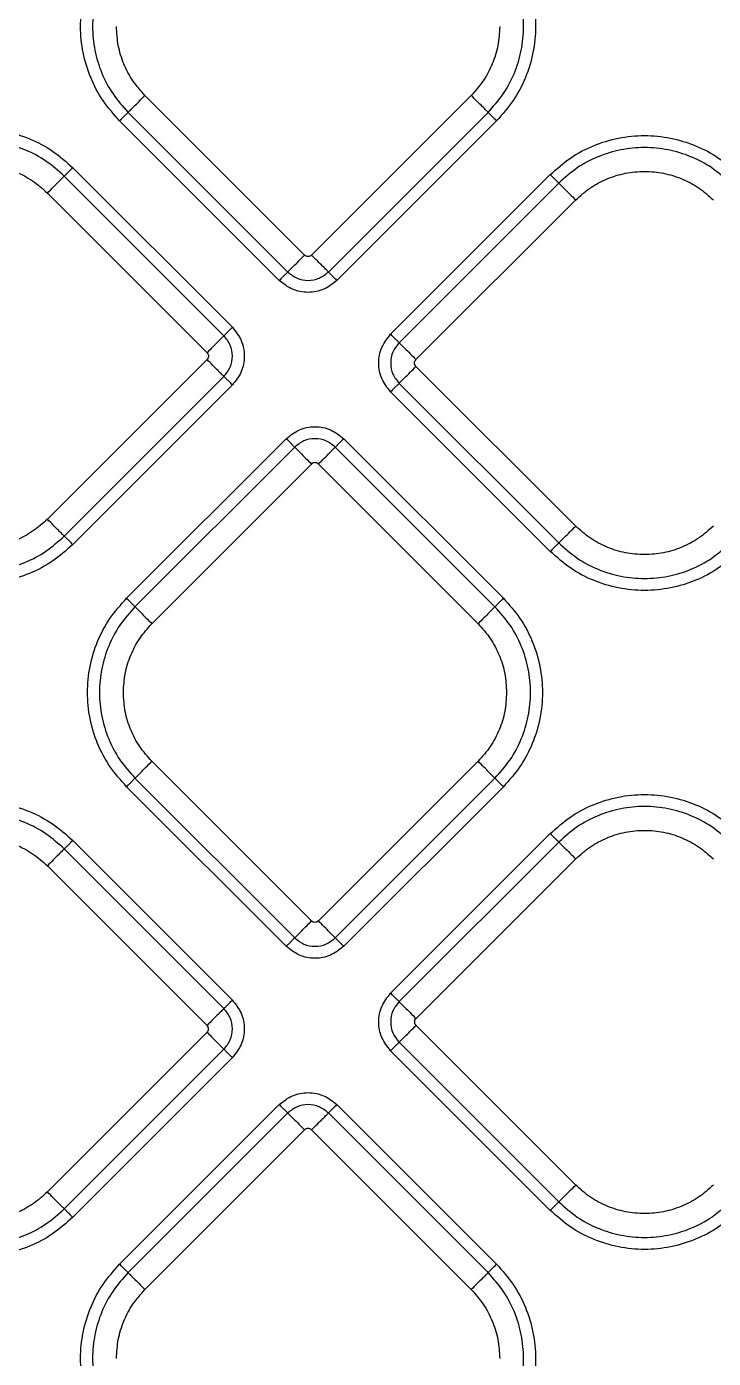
# Model space of a CAD drawing. Extents: x 939 to 1039, y 781 to 934.
# Drawn here: x 957.26 to 960.09, y 836 to 841.49 of the extents above; entities that cross this region are included whole.
import ezdxf

# ---------------------------------------------------------------- set-up
doc = ezdxf.new("R2010")
doc.units = 0
doc.header["$MEASUREMENT"] = 0
doc.layers.add('1', color=4, linetype='Continuous')

# ---------------------------------------------------------------- blocks, each defined once
blk = doc.blocks.new('Envoy')
at = {"layer": '1', "color": 3, "linetype": 'Continuous', "lineweight": 25}
for p, q in [((19.7543, 41.3752), (19.0954, 42.0341)), ((20.4414, 42.0341), (19.7825, 41.3752)), ((19.0257, 41.9644), (19.6845, 41.3055)), ((19.8523, 41.3055), (20.5111, 41.9644)), ((19.6497, 41.2707), (18.9908, 41.9295)), ((20.546, 41.9295), (19.8871, 41.2707)), ((18.7973, 41.736), (19.4561, 41.0772)), ((19.4213, 41.0423), (18.7625, 41.7011)), ((20.1092, 41.0486), (20.768, 41.7075)), ((20.8029, 41.6726), (20.144, 41.0138)), ((18.6927, 41.6314), (19.3516, 40.9726)), ((20.2137, 40.944), (20.8726, 41.6029)), ((19.3516, 40.9443), (18.6927, 40.2854)), ((20.8726, 40.2569), (20.2137, 40.9158)), ((18.7625, 40.2157), (19.4213, 40.8745)), ((19.4561, 40.8397), (18.7973, 40.1809)), ((20.144, 40.846), (20.8029, 40.1872)), ((20.768, 40.1523), (20.1092, 40.8112)), ((19.0194, 39.9588), (19.6782, 40.6176)), ((19.9157, 40.6176), (20.5745, 39.9588)), ((19.7131, 40.5828), (19.0542, 39.924)), ((20.5396, 39.924), (19.8808, 40.5828)), ((19.1239, 39.8542), (19.7828, 40.5131)), ((19.8111, 40.5131), (20.4699, 39.8542)), ((19.7828, 38.6273), (19.1239, 39.2861)), ((20.4699, 39.2861), (19.8111, 38.6273)), ((19.0542, 39.2164), (19.7131, 38.5575)), ((19.8808, 38.5575), (20.5396, 39.2164)), ((19.6782, 38.5227), (19.0194, 39.1815)), ((20.5745, 39.1815), (19.9157, 38.5227)), ((20.1092, 38.3292), (20.768, 38.988)), ((19.4213, 38.2658), (18.7624, 38.9246)), ((18.7973, 38.9595), (19.4561, 38.3006)), ((20.8029, 38.9531), (20.1441, 38.2943)), ((20.2138, 38.2246), (20.8726, 38.8834)), ((18.6927, 38.8549), (19.3515, 38.196)), ((19.3515, 38.1678), (18.6927, 37.5089)), ((20.8726, 37.5374), (20.2138, 38.1963)), ((18.7624, 37.4392), (19.4213, 38.098)), ((20.768, 37.4329), (20.1092, 38.0917)), ((20.1441, 38.1265), (20.8029, 37.4677)), ((19.4561, 38.0632), (18.7973, 37.4043)), ((18.9908, 37.2108), (19.6497, 37.8696)), ((19.8871, 37.8696), (20.546, 37.2108)), ((19.6845, 37.8348), (19.0257, 37.1759)), ((20.5111, 37.1759), (19.8523, 37.8348)), ((19.0954, 37.1062), (19.7543, 37.765)), ((19.7825, 37.765), (20.4414, 37.1062))]:
    blk.add_line(p, q, dxfattribs=at)
for points, knots in [([(14.595, 39.4346), (14.6045, 39.6221), (14.6236, 39.9985), (14.703, 40.5621), (14.8221, 41.1243), (14.9754, 41.6443), (15.154, 42.1208), (15.35, 42.5541), (15.5779, 42.9778), (15.8387, 43.3892), (16.1162, 43.763), (16.4047, 44.0995), (16.6986, 44.4), (17.0153, 44.683), (17.3538, 44.9462), (17.713, 45.187), (18.0911, 45.4032), (18.486, 45.5927), (18.895, 45.7537), (19.3153, 45.8851), (19.7438, 45.9851), (20.1772, 46.0561), (20.4682, 46.0774), (20.6134, 46.0881)], [0, 0, 0, 0, 0.057519, 0.115497, 0.173995, 0.233075, 0.280807, 0.328999, 0.377692, 0.426925, 0.476723, 0.518669, 0.561028, 0.603797, 0.646955, 0.690471, 0.7343, 0.778382, 0.822649, 0.867024, 0.911433, 0.955789, 1, 1, 1, 1]), ([(18.9908, 41.9295), (18.9669, 41.9564), (18.9189, 42.0101), (18.8686, 42.1066), (18.8369, 42.2102), (18.8263, 42.3181), (18.8369, 42.4261), (18.8686, 42.5297), (18.9189, 42.6261), (18.9669, 42.6799), (18.9908, 42.7068)], [0, 0, 0, 0, 0.125, 0.249999, 0.375, 0.5, 0.625, 0.750001, 0.875001, 1, 1, 1, 1]), ([(20.546, 42.7068), (20.57, 42.6799), (20.6179, 42.6261), (20.6682, 42.5297), (20.6999, 42.4261), (20.7105, 42.3181), (20.6999, 42.2102), (20.6682, 42.1066), (20.6179, 42.0101), (20.57, 41.9564), (20.546, 41.9295)], [0, 0, 0, 0, 0.124999, 0.25, 0.375, 0.5, 0.625, 0.75, 0.875, 1, 1, 1, 1]), ([(19.0257, 42.6719), (19.0039, 42.6475), (18.9602, 42.5985), (18.9144, 42.5107), (18.8856, 42.4164), (18.876, 42.3181), (18.8856, 42.2199), (18.9144, 42.1256), (18.9602, 42.0378), (19.0039, 41.9888), (19.0257, 41.9644)], [0, 0, 0, 0, 0.125, 0.25, 0.375, 0.5, 0.624999, 0.749999, 0.874999, 1, 1, 1, 1]), ([(20.5111, 41.9644), (20.5329, 41.9888), (20.5766, 42.0378), (20.6224, 42.1256), (20.6512, 42.2199), (20.6608, 42.3181), (20.6512, 42.4164), (20.6224, 42.5107), (20.5766, 42.5985), (20.5329, 42.6475), (20.5111, 42.6719)], [0, 0, 0, 0, 0.125001, 0.250001, 0.375, 0.5, 0.625, 0.75, 0.875, 1, 1, 1, 1]), ([(19.0954, 42.0341), (19.0779, 42.0537), (19.0428, 42.093), (19.0063, 42.1635), (18.9822, 42.2392), (18.9793, 42.2918), (18.9778, 42.3181)], [0, 0, 0, 0, 0.25, 0.5, 0.75, 1, 1, 1, 1]), ([(20.559, 42.3181), (20.5576, 42.2918), (20.5546, 42.2392), (20.5305, 42.1635), (20.494, 42.093), (20.4589, 42.0537), (20.4414, 42.0341)], [0, 0, 0, 0, 0.25, 0.5, 0.75, 1, 1, 1, 1]), ([(19.0257, 41.9644), (19.0279, 41.9666), (19.0323, 41.971), (19.0489, 41.9876), (19.0706, 42.0092), (19.0872, 42.0258), (19.0954, 42.0341)], [0, 0, 0, 0, 0.249996, 0.500006, 0.750001, 1, 1, 1, 1]), ([(20.5111, 41.9644), (20.5089, 41.9666), (20.5045, 41.971), (20.4879, 41.9876), (20.4662, 42.0092), (20.4497, 42.0258), (20.4414, 42.0341)], [0, 0, 0, 0, 0.249996, 0.499997, 0.750001, 1, 1, 1, 1]), ([(19.0257, 41.9644), (19.0246, 41.9632), (19.0224, 41.961), (19.0141, 41.9527), (19.0033, 41.9419), (18.995, 41.9336), (18.9908, 41.9295)], [0, 0, 0, 0, 0.249994, 0.49998, 0.750001, 1, 1, 1, 1]), ([(20.5111, 41.9644), (20.5122, 41.9632), (20.5144, 41.961), (20.5227, 41.9527), (20.5335, 41.9419), (20.5418, 41.9336), (20.546, 41.9295)], [0, 0, 0, 0, 0.249995, 0.499998, 0.75, 1, 1, 1, 1]), ([(18.02, 41.736), (18.0469, 41.76), (18.1007, 41.8079), (18.1972, 41.8582), (18.3007, 41.8899), (18.4087, 41.9005), (18.5166, 41.8899), (18.6202, 41.8582), (18.7167, 41.8079), (18.7704, 41.76), (18.7973, 41.736)], [0, 0, 0, 0, 0.125002, 0.25, 0.374999, 0.500001, 0.625, 0.75, 0.875, 1, 1, 1, 1]), ([(18.7625, 41.7011), (18.738, 41.7229), (18.689, 41.7666), (18.6012, 41.8124), (18.507, 41.8412), (18.4087, 41.8509), (18.3104, 41.8412), (18.2161, 41.8124), (18.1283, 41.7666), (18.0794, 41.7229), (18.0549, 41.7011)], [0, 0, 0, 0, 0.124999, 0.25, 0.375, 0.499999, 0.625, 0.75, 0.874999, 1, 1, 1, 1]), ([(20.768, 41.7075), (20.7949, 41.7314), (20.8486, 41.7794), (20.9451, 41.8297), (21.0487, 41.8614), (21.1566, 41.872), (21.2646, 41.8614), (21.3682, 41.8297), (21.4646, 41.7794), (21.5184, 41.7314), (21.5453, 41.7075)], [0, 0, 0, 0, 0.1250001, 0.2499984, 0.3750006, 0.5000001, 0.6249996, 0.7499992, 0.8749999, 1, 1, 1, 1]), ([(21.5104, 41.6726), (21.486, 41.6944), (21.437, 41.7381), (21.3492, 41.7839), (21.2549, 41.8127), (21.1566, 41.8223), (21.0584, 41.8127), (20.9641, 41.7839), (20.8763, 41.7381), (20.8273, 41.6944), (20.8029, 41.6726)], [0, 0, 0, 0, 0.124999, 0.250001, 0.375, 0.499999, 0.625, 0.75, 0.874998, 1, 1, 1, 1]), ([(18.1246, 41.6314), (18.1443, 41.6489), (18.1836, 41.684), (18.2541, 41.7207), (18.3298, 41.7439), (18.4087, 41.7516), (18.4876, 41.7439), (18.5633, 41.7207), (18.6338, 41.684), (18.6731, 41.6489), (18.6927, 41.6314)], [0, 0, 0, 0, 0.125002, 0.250002, 0.374999, 0.500002, 0.625, 0.750001, 0.875001, 1, 1, 1, 1]), ([(18.7973, 41.736), (18.7932, 41.7318), (18.7849, 41.7236), (18.7741, 41.7127), (18.7658, 41.7044), (18.7636, 41.7022), (18.7625, 41.7011)], [0, 0, 0, 0, 0.2499975, 0.5, 0.7500036, 1, 1, 1, 1]), ([(20.8726, 41.6029), (20.8922, 41.6204), (20.9315, 41.6555), (21.002, 41.6922), (21.0777, 41.7154), (21.1566, 41.7231), (21.2356, 41.7154), (21.3112, 41.6922), (21.3818, 41.6555), (21.4211, 41.6204), (21.4407, 41.6029)], [0, 0, 0, 0, 0.125002, 0.250002, 0.374999, 0.500002, 0.625, 0.750001, 0.875001, 1, 1, 1, 1]), ([(18.6927, 41.6314), (18.701, 41.6397), (18.7176, 41.6562), (18.7392, 41.6779), (18.7558, 41.6945), (18.7602, 41.6989), (18.7625, 41.7011)], [0, 0, 0, 0, 0.249999, 0.500003, 0.750004, 1, 1, 1, 1]), ([(20.8029, 41.6726), (20.8018, 41.6737), (20.7995, 41.6759), (20.7912, 41.6842), (20.7804, 41.695), (20.7721, 41.7033), (20.768, 41.7075)], [0, 0, 0, 0, 0.249999, 0.499991, 0.749996, 1, 1, 1, 1]), ([(20.8029, 41.6726), (20.8051, 41.6704), (20.8095, 41.666), (20.8261, 41.6494), (20.8477, 41.6277), (20.8643, 41.6112), (20.8726, 41.6029)], [0, 0, 0, 0, 0.249996, 0.500006, 0.75, 1, 1, 1, 1]), ([(19.6845, 41.3055), (19.6868, 41.3077), (19.6912, 41.3122), (19.7078, 41.3288), (19.7294, 41.3504), (19.746, 41.367), (19.7543, 41.3752)], [0, 0, 0, 0, 0.2499955, 0.4999973, 0.75, 1, 1, 1, 1]), ([(19.7825, 41.3752), (19.7805, 41.3736), (19.7763, 41.3703), (19.7684, 41.3689), (19.7605, 41.3703), (19.7563, 41.3736), (19.7543, 41.3752)], [0, 0, 0, 0, 0.250207, 0.499963, 0.749793, 1, 1, 1, 1]), ([(19.8523, 41.3055), (19.8501, 41.3077), (19.8456, 41.3122), (19.829, 41.3288), (19.8074, 41.3504), (19.7908, 41.367), (19.7825, 41.3752)], [0, 0, 0, 0, 0.249991, 0.499999, 0.750001, 1, 1, 1, 1]), ([(19.6845, 41.3055), (19.6834, 41.3044), (19.6812, 41.3022), (19.6729, 41.2939), (19.6621, 41.2831), (19.6538, 41.2748), (19.6497, 41.2707)], [0, 0, 0, 0, 0.249991, 0.499989, 0.749983, 1, 1, 1, 1]), ([(19.6845, 41.3055), (19.6968, 41.2959), (19.7213, 41.2765), (19.7684, 41.2679), (19.8155, 41.2765), (19.84, 41.2959), (19.8523, 41.3055)], [0, 0, 0, 0, 0.249857, 0.499982, 0.750132, 1, 1, 1, 1]), ([(19.8523, 41.3055), (19.8534, 41.3044), (19.8556, 41.3022), (19.8639, 41.2939), (19.8747, 41.2831), (19.883, 41.2748), (19.8871, 41.2707)], [0, 0, 0, 0, 0.250001, 0.499987, 0.750004, 1, 1, 1, 1]), ([(19.8871, 41.2707), (19.8698, 41.257), (19.835, 41.2295), (19.7684, 41.2175), (19.7018, 41.2295), (19.667, 41.257), (19.6497, 41.2707)], [0, 0, 0, 0, 0.2500696, 0.5000136, 0.7499316, 1, 1, 1, 1]), ([(19.4213, 41.0423), (19.4224, 41.0434), (19.4246, 41.0456), (19.4329, 41.0539), (19.4437, 41.0647), (19.452, 41.073), (19.4561, 41.0772)], [0, 0, 0, 0, 0.2499983, 0.4999896, 0.7499957, 1, 1, 1, 1]), ([(19.4561, 41.0772), (19.4699, 41.0598), (19.4973, 41.0251), (19.5094, 40.9584), (19.4973, 40.8918), (19.4699, 40.857), (19.4561, 40.8397)], [0, 0, 0, 0, 0.25007, 0.500017, 0.749932, 1, 1, 1, 1]), ([(19.4213, 41.0423), (19.4191, 41.0401), (19.4147, 41.0356), (19.3981, 41.019), (19.3764, 40.9974), (19.3599, 40.9808), (19.3516, 40.9726)], [0, 0, 0, 0, 0.249996, 0.500007, 0.75, 1, 1, 1, 1]), ([(19.4213, 40.8745), (19.431, 40.8868), (19.4503, 40.9114), (19.4589, 40.9584), (19.4503, 41.0055), (19.431, 41.03), (19.4213, 41.0423)], [0, 0, 0, 0, 0.249863, 0.499987, 0.750122, 1, 1, 1, 1]), ([(20.1092, 40.8112), (20.0955, 40.8285), (20.068, 40.8633), (20.056, 40.9299), (20.068, 40.9965), (20.0955, 41.0313), (20.1092, 41.0486)], [0, 0, 0, 0, 0.250071, 0.500018, 0.749936, 1, 1, 1, 1]), ([(20.144, 41.0138), (20.1429, 41.0149), (20.1407, 41.0171), (20.1324, 41.0254), (20.1216, 41.0362), (20.1133, 41.0445), (20.1092, 41.0486)], [0, 0, 0, 0, 0.249988, 0.499994, 0.749998, 1, 1, 1, 1]), ([(20.144, 41.0138), (20.1344, 41.0015), (20.115, 40.977), (20.1064, 40.9299), (20.115, 40.8828), (20.1344, 40.8583), (20.144, 40.846)], [0, 0, 0, 0, 0.249857, 0.499986, 0.750128, 1, 1, 1, 1]), ([(20.144, 41.0138), (20.1462, 41.0116), (20.1507, 41.0071), (20.1673, 40.9905), (20.1889, 40.9689), (20.2055, 40.9523), (20.2137, 40.944)], [0, 0, 0, 0, 0.249994, 0.500001, 0.750003, 1, 1, 1, 1]), ([(19.3516, 40.9726), (19.3532, 40.9705), (19.3565, 40.9663), (19.3579, 40.9584), (19.3565, 40.9505), (19.3532, 40.9463), (19.3516, 40.9443)], [0, 0, 0, 0, 0.250226, 0.499999, 0.749781, 1, 1, 1, 1]), ([(19.4213, 40.8745), (19.4191, 40.8768), (19.4147, 40.8812), (19.3981, 40.8978), (19.3764, 40.9194), (19.3599, 40.936), (19.3516, 40.9443)], [0, 0, 0, 0, 0.249996, 0.500006, 0.749999, 1, 1, 1, 1]), ([(20.144, 40.846), (20.1462, 40.8483), (20.1507, 40.8527), (20.1673, 40.8693), (20.1889, 40.8909), (20.2055, 40.9075), (20.2137, 40.9158)], [0, 0, 0, 0, 0.249994, 0.500001, 0.750003, 1, 1, 1, 1]), ([(20.2137, 40.9158), (20.2121, 40.9178), (20.2088, 40.922), (20.2074, 40.9299), (20.2088, 40.9378), (20.2121, 40.942), (20.2137, 40.944)], [0, 0, 0, 0, 0.250247, 0.5, 0.749753, 1, 1, 1, 1]), ([(19.4213, 40.8745), (19.4224, 40.8734), (19.4246, 40.8712), (19.4329, 40.8629), (19.4437, 40.8521), (19.452, 40.8438), (19.4561, 40.8397)], [0, 0, 0, 0, 0.249997, 0.49999, 0.749996, 1, 1, 1, 1]), ([(20.144, 40.846), (20.1429, 40.8449), (20.1407, 40.8427), (20.1324, 40.8344), (20.1216, 40.8236), (20.1133, 40.8153), (20.1092, 40.8112)], [0, 0, 0, 0, 0.249988, 0.499994, 0.749998, 1, 1, 1, 1]), ([(19.6782, 40.6176), (19.6955, 40.6314), (19.7303, 40.6588), (19.7969, 40.6708), (19.8636, 40.6588), (19.8983, 40.6314), (19.9157, 40.6176)], [0, 0, 0, 0, 0.2500718, 0.500018, 0.7499294, 1, 1, 1, 1]), ([(19.7131, 40.5828), (19.7119, 40.5839), (19.7097, 40.5861), (19.7014, 40.5944), (19.6906, 40.6052), (19.6823, 40.6135), (19.6782, 40.6176)], [0, 0, 0, 0, 0.249997, 0.500001, 0.75, 1, 1, 1, 1]), ([(19.8808, 40.5828), (19.8685, 40.5925), (19.844, 40.6118), (19.7969, 40.6204), (19.7499, 40.6118), (19.7253, 40.5925), (19.7131, 40.5828)], [0, 0, 0, 0, 0.249864, 0.499988, 0.750123, 1, 1, 1, 1]), ([(19.9157, 40.6176), (19.9115, 40.6135), (19.9032, 40.6052), (19.8924, 40.5944), (19.8841, 40.5861), (19.8819, 40.5839), (19.8808, 40.5828)], [0, 0, 0, 0, 0.249998, 0.500017, 0.750005, 1, 1, 1, 1]), ([(19.7131, 40.5828), (19.7153, 40.5806), (19.7197, 40.5762), (19.7363, 40.5596), (19.7579, 40.5379), (19.7745, 40.5214), (19.7828, 40.5131)], [0, 0, 0, 0, 0.2499971, 0.5000068, 0.7500017, 1, 1, 1, 1]), ([(19.8111, 40.5131), (19.8193, 40.5214), (19.8359, 40.5379), (19.8575, 40.5596), (19.8741, 40.5762), (19.8786, 40.5806), (19.8808, 40.5828)], [0, 0, 0, 0, 0.249998, 0.499993, 0.750003, 1, 1, 1, 1]), ([(19.8111, 40.5131), (19.809, 40.5147), (19.8048, 40.518), (19.7969, 40.5194), (19.789, 40.518), (19.7848, 40.5147), (19.7828, 40.5131)], [0, 0, 0, 0, 0.2502542, 0.5, 0.7497458, 1, 1, 1, 1]), ([(18.6927, 40.2854), (18.6731, 40.2679), (18.6338, 40.2328), (18.5633, 40.1961), (18.4876, 40.1729), (18.4087, 40.1652), (18.3298, 40.1729), (18.2541, 40.1961), (18.1836, 40.2328), (18.1443, 40.2679), (18.1246, 40.2854)], [0, 0, 0, 0, 0.124999, 0.249999, 0.374999, 0.499998, 0.625001, 0.749998, 0.874998, 1, 1, 1, 1]), ([(18.7625, 40.2157), (18.7602, 40.2179), (18.7558, 40.2224), (18.7392, 40.239), (18.7176, 40.2606), (18.701, 40.2772), (18.6927, 40.2854)], [0, 0, 0, 0, 0.2499965, 0.4999979, 0.7500024, 1, 1, 1, 1]), ([(20.8029, 40.1872), (20.8051, 40.1894), (20.8095, 40.1938), (20.8261, 40.2104), (20.8477, 40.2321), (20.8643, 40.2486), (20.8726, 40.2569)], [0, 0, 0, 0, 0.2499957, 0.5000049, 0.7499993, 1, 1, 1, 1]), ([(21.4407, 40.2569), (21.4211, 40.2394), (21.3818, 40.2043), (21.3112, 40.1676), (21.2356, 40.1444), (21.1566, 40.1367), (21.0777, 40.1444), (21.002, 40.1676), (20.9315, 40.2043), (20.8922, 40.2394), (20.8726, 40.2569)], [0, 0, 0, 0, 0.125, 0.249999, 0.375, 0.499998, 0.625001, 0.749998, 0.874997, 1, 1, 1, 1]), ([(18.7973, 40.1809), (18.7704, 40.1569), (18.7167, 40.1089), (18.6202, 40.0586), (18.5166, 40.0269), (18.4087, 40.0164), (18.3007, 40.0269), (18.1972, 40.0586), (18.1007, 40.1089), (18.0469, 40.1569), (18.02, 40.1809)], [0, 0, 0, 0, 0.125, 0.25, 0.374999, 0.499999, 0.625, 0.75, 0.874998, 1, 1, 1, 1]), ([(18.0549, 40.2157), (18.0794, 40.1939), (18.1283, 40.1502), (18.2161, 40.1044), (18.3104, 40.0756), (18.4087, 40.066), (18.507, 40.0756), (18.6012, 40.1044), (18.689, 40.1502), (18.738, 40.1939), (18.7625, 40.2157)], [0, 0, 0, 0, 0.1250017, 0.2500002, 0.375, 0.5000013, 0.6249997, 0.7499995, 0.8750006, 1, 1, 1, 1]), ([(18.7625, 40.2157), (18.7636, 40.2146), (18.7658, 40.2124), (18.7741, 40.2041), (18.7849, 40.1933), (18.7932, 40.185), (18.7973, 40.1809)], [0, 0, 0, 0, 0.249995, 0.499996, 0.749998, 1, 1, 1, 1]), ([(20.8029, 40.1872), (20.8018, 40.1861), (20.7995, 40.1839), (20.7912, 40.1756), (20.7804, 40.1648), (20.7721, 40.1565), (20.768, 40.1523)], [0, 0, 0, 0, 0.25, 0.499993, 0.749999, 1, 1, 1, 1]), ([(20.8029, 40.1872), (20.8273, 40.1654), (20.8763, 40.1217), (20.9641, 40.0759), (21.0584, 40.0471), (21.1566, 40.0375), (21.2549, 40.0471), (21.3492, 40.0759), (21.437, 40.1217), (21.486, 40.1654), (21.5104, 40.1872)], [0, 0, 0, 0, 0.125002, 0.25, 0.375, 0.500001, 0.625, 0.75, 0.875001, 1, 1, 1, 1]), ([(21.5453, 40.1523), (21.5184, 40.1284), (21.4646, 40.0804), (21.3682, 40.0301), (21.2646, 39.9984), (21.1566, 39.9878), (21.0487, 39.9984), (20.9451, 40.0301), (20.8486, 40.0804), (20.7949, 40.1284), (20.768, 40.1523)], [0, 0, 0, 0, 0.1249998, 0.2500009, 0.3750004, 0.4999999, 0.6249994, 0.7500015, 0.8750002, 1, 1, 1, 1]), ([(19.0194, 39.1815), (18.9954, 39.2084), (18.9474, 39.2622), (18.8971, 39.3587), (18.8654, 39.4622), (18.8549, 39.5702), (18.8654, 39.6781), (18.8971, 39.7817), (18.9474, 39.8782), (18.9954, 39.9319), (19.0194, 39.9588)], [0, 0, 0, 0, 0.125001, 0.25, 0.375, 0.5, 0.625, 0.75, 0.874999, 1, 1, 1, 1]), ([(19.0542, 39.924), (19.0531, 39.9251), (19.0509, 39.9273), (19.0426, 39.9356), (19.0318, 39.9464), (19.0235, 39.9547), (19.0194, 39.9588)], [0, 0, 0, 0, 0.249998, 0.499992, 0.749999, 1, 1, 1, 1]), ([(20.5396, 39.924), (20.5407, 39.9251), (20.5429, 39.9273), (20.5512, 39.9356), (20.5621, 39.9464), (20.5703, 39.9547), (20.5745, 39.9588)], [0, 0, 0, 0, 0.249998, 0.499992, 0.749999, 1, 1, 1, 1]), ([(20.5745, 39.9588), (20.5985, 39.9319), (20.6464, 39.8782), (20.6967, 39.7817), (20.7284, 39.6781), (20.739, 39.5702), (20.7284, 39.4622), (20.6967, 39.3587), (20.6464, 39.2622), (20.5985, 39.2084), (20.5745, 39.1815)], [0, 0, 0, 0, 0.125001, 0.25, 0.375, 0.5, 0.625, 0.75, 0.874999, 1, 1, 1, 1]), ([(19.0542, 39.924), (19.0324, 39.8995), (18.9887, 39.8505), (18.9429, 39.7627), (18.9141, 39.6685), (18.9045, 39.5702), (18.9141, 39.4719), (18.9429, 39.3776), (18.9887, 39.2898), (19.0324, 39.2409), (19.0542, 39.2164)], [0, 0, 0, 0, 0.124999, 0.25, 0.375, 0.5, 0.625, 0.750001, 0.875001, 1, 1, 1, 1]), ([(19.0542, 39.924), (19.0564, 39.9217), (19.0609, 39.9173), (19.0775, 39.9007), (19.0991, 39.8791), (19.1157, 39.8625), (19.1239, 39.8542)], [0, 0, 0, 0, 0.249993, 0.5, 0.749991, 1, 1, 1, 1]), ([(20.5396, 39.924), (20.5374, 39.9217), (20.533, 39.9173), (20.5164, 39.9007), (20.4947, 39.8791), (20.4782, 39.8625), (20.4699, 39.8542)], [0, 0, 0, 0, 0.2499938, 0.5000002, 0.7500021, 1, 1, 1, 1]), ([(20.5396, 39.2164), (20.5615, 39.2409), (20.6051, 39.2898), (20.6509, 39.3776), (20.6798, 39.4719), (20.6894, 39.5702), (20.6798, 39.6685), (20.6509, 39.7627), (20.6051, 39.8505), (20.5615, 39.8995), (20.5396, 39.924)], [0, 0, 0, 0, 0.124999, 0.249999, 0.375, 0.5, 0.625, 0.75, 0.875001, 1, 1, 1, 1]), ([(19.0063, 39.5702), (19.0078, 39.5965), (19.0107, 39.6491), (19.0348, 39.7248), (19.0713, 39.7953), (19.1064, 39.8346), (19.1239, 39.8542)], [0, 0, 0, 0, 0.249999, 0.499998, 0.749998, 1, 1, 1, 1]), ([(20.4699, 39.8542), (20.4874, 39.8346), (20.5225, 39.7953), (20.559, 39.7248), (20.5831, 39.6491), (20.5861, 39.5965), (20.5876, 39.5702)], [0, 0, 0, 0, 0.249999, 0.499999, 0.75, 1, 1, 1, 1]), ([(19.1239, 39.2861), (19.1064, 39.3058), (19.0713, 39.3451), (19.0348, 39.4156), (19.0107, 39.4913), (19.0078, 39.5439), (19.0063, 39.5702)], [0, 0, 0, 0, 0.250002, 0.500002, 0.750001, 1, 1, 1, 1]), ([(20.5876, 39.5702), (20.5861, 39.5439), (20.5831, 39.4913), (20.559, 39.4156), (20.5225, 39.3451), (20.4874, 39.3058), (20.4699, 39.2861)], [0, 0, 0, 0, 0.25, 0.500001, 0.750001, 1, 1, 1, 1]), ([(19.0542, 39.2164), (19.0564, 39.2186), (19.0609, 39.223), (19.0775, 39.2396), (19.0991, 39.2613), (19.1157, 39.2778), (19.1239, 39.2861)], [0, 0, 0, 0, 0.249993, 0.499999, 0.74999, 1, 1, 1, 1]), ([(20.5396, 39.2164), (20.5374, 39.2186), (20.533, 39.223), (20.5164, 39.2396), (20.4947, 39.2613), (20.4782, 39.2778), (20.4699, 39.2861)], [0, 0, 0, 0, 0.249993, 0.5, 0.750002, 1, 1, 1, 1]), ([(19.0542, 39.2164), (19.0531, 39.2153), (19.0509, 39.2131), (19.0426, 39.2048), (19.0318, 39.1939), (19.0235, 39.1857), (19.0194, 39.1815)], [0, 0, 0, 0, 0.25, 0.499993, 0.749999, 1, 1, 1, 1]), ([(20.5396, 39.2164), (20.5407, 39.2153), (20.5429, 39.2131), (20.5512, 39.2048), (20.5621, 39.1939), (20.5703, 39.1857), (20.5745, 39.1815)], [0, 0, 0, 0, 0.25, 0.499993, 0.749999, 1, 1, 1, 1]), ([(20.768, 38.988), (20.7949, 39.012), (20.8487, 39.0599), (20.9452, 39.1102), (21.0487, 39.1419), (21.1567, 39.1525), (21.2646, 39.1419), (21.3682, 39.1102), (21.4647, 39.0599), (21.5184, 39.012), (21.5453, 38.988)], [0, 0, 0, 0, 0.1250003, 0.2499985, 0.3750006, 0.5000001, 0.6249996, 0.7499991, 0.8749997, 1, 1, 1, 1]), ([(18.02, 38.9595), (18.0469, 38.9834), (18.1006, 39.0314), (18.1971, 39.0817), (18.3007, 39.1134), (18.4086, 39.124), (18.5166, 39.1134), (18.6202, 39.0817), (18.7166, 39.0314), (18.7704, 38.9834), (18.7973, 38.9595)], [0, 0, 0, 0, 0.1249995, 0.2500003, 0.3749995, 0.5000014, 0.6250005, 0.7499997, 0.8750005, 1, 1, 1, 1]), ([(21.5105, 38.9531), (21.486, 38.9749), (21.437, 39.0186), (21.3492, 39.0644), (21.255, 39.0932), (21.1567, 39.1029), (21.0584, 39.0932), (20.9641, 39.0644), (20.8763, 39.0186), (20.8274, 38.9749), (20.8029, 38.9531)], [0, 0, 0, 0, 0.125001, 0.249999, 0.374999, 0.5, 0.625001, 0.750001, 0.874999, 1, 1, 1, 1]), ([(18.7624, 38.9246), (18.738, 38.9464), (18.689, 38.9901), (18.6012, 39.0359), (18.5069, 39.0647), (18.4086, 39.0743), (18.3104, 39.0647), (18.2161, 39.0359), (18.1283, 38.9901), (18.0793, 38.9464), (18.0549, 38.9246)], [0, 0, 0, 0, 0.124999, 0.25, 0.375, 0.499999, 0.625, 0.75, 0.875001, 1, 1, 1, 1]), ([(18.1246, 38.8549), (18.1442, 38.8724), (18.1835, 38.9075), (18.254, 38.9442), (18.3297, 38.9674), (18.4086, 38.9751), (18.4876, 38.9674), (18.5632, 38.9442), (18.6338, 38.9075), (18.6731, 38.8724), (18.6927, 38.8549)], [0, 0, 0, 0, 0.125, 0.249999, 0.374999, 0.500002, 0.625001, 0.750001, 0.875, 1, 1, 1, 1]), ([(20.8029, 38.9531), (20.8018, 38.9542), (20.7996, 38.9564), (20.7913, 38.9647), (20.7804, 38.9756), (20.7722, 38.9838), (20.768, 38.988)], [0, 0, 0, 0, 0.249998, 0.499992, 0.749999, 1, 1, 1, 1]), ([(20.8726, 38.8834), (20.8923, 38.9009), (20.9316, 38.936), (21.0021, 38.9727), (21.0778, 38.9959), (21.1567, 39.0036), (21.2356, 38.9959), (21.3113, 38.9727), (21.3818, 38.936), (21.4211, 38.9009), (21.4407, 38.8834)], [0, 0, 0, 0, 0.125, 0.25, 0.375001, 0.5, 0.624999, 0.75, 0.875, 1, 1, 1, 1]), ([(18.7624, 38.9246), (18.7602, 38.9224), (18.7558, 38.918), (18.7392, 38.9014), (18.7175, 38.8797), (18.701, 38.8632), (18.6927, 38.8549)], [0, 0, 0, 0, 0.249996, 0.500007, 0.749999, 1, 1, 1, 1]), ([(18.7624, 38.9246), (18.7635, 38.9257), (18.7658, 38.9279), (18.774, 38.9362), (18.7849, 38.947), (18.7932, 38.9553), (18.7973, 38.9595)], [0, 0, 0, 0, 0.249994, 0.499983, 0.749999, 1, 1, 1, 1]), ([(20.8029, 38.9531), (20.8051, 38.9509), (20.8095, 38.9465), (20.8261, 38.9299), (20.8478, 38.9082), (20.8643, 38.8917), (20.8726, 38.8834)], [0, 0, 0, 0, 0.2499938, 0.5000002, 0.7500021, 1, 1, 1, 1]), ([(19.7131, 38.5575), (19.7153, 38.5598), (19.7197, 38.5642), (19.7363, 38.5808), (19.7579, 38.6024), (19.7745, 38.619), (19.7828, 38.6273)], [0, 0, 0, 0, 0.2499957, 0.5000049, 0.7499993, 1, 1, 1, 1]), ([(19.8111, 38.6273), (19.809, 38.6256), (19.8048, 38.6224), (19.7969, 38.6209), (19.789, 38.6224), (19.7848, 38.6256), (19.7828, 38.6273)], [0, 0, 0, 0, 0.2502594, 0.5, 0.7497406, 1, 1, 1, 1]), ([(19.8808, 38.5575), (19.8786, 38.5598), (19.8741, 38.5642), (19.8575, 38.5808), (19.8359, 38.6024), (19.8193, 38.619), (19.8111, 38.6273)], [0, 0, 0, 0, 0.2499957, 0.5000049, 0.7499993, 1, 1, 1, 1]), ([(19.7131, 38.5575), (19.7119, 38.5564), (19.7097, 38.5542), (19.7014, 38.5459), (19.6906, 38.5351), (19.6823, 38.5268), (19.6782, 38.5227)], [0, 0, 0, 0, 0.25, 0.500005, 0.750005, 1, 1, 1, 1]), ([(19.7131, 38.5575), (19.7253, 38.5479), (19.7499, 38.5285), (19.7969, 38.5199), (19.844, 38.5285), (19.8685, 38.5479), (19.8808, 38.5575)], [0, 0, 0, 0, 0.249865, 0.499988, 0.750122, 1, 1, 1, 1]), ([(19.8808, 38.5575), (19.8819, 38.5564), (19.8841, 38.5542), (19.8924, 38.5459), (19.9032, 38.5351), (19.9115, 38.5268), (19.9157, 38.5227)], [0, 0, 0, 0, 0.2499983, 0.4999866, 0.7500065, 1, 1, 1, 1]), ([(19.9157, 38.5227), (19.8983, 38.509), (19.8636, 38.4815), (19.7969, 38.4695), (19.7303, 38.4815), (19.6955, 38.509), (19.6782, 38.5227)], [0, 0, 0, 0, 0.250072, 0.500017, 0.749936, 1, 1, 1, 1]), ([(20.1092, 38.0917), (20.0955, 38.109), (20.068, 38.1438), (20.056, 38.2104), (20.068, 38.2771), (20.0955, 38.3118), (20.1092, 38.3292)], [0, 0, 0, 0, 0.2500704, 0.5000152, 0.7499314, 1, 1, 1, 1]), ([(20.1441, 38.2943), (20.1429, 38.2954), (20.1407, 38.2976), (20.1324, 38.3059), (20.1216, 38.3167), (20.1134, 38.325), (20.1092, 38.3292)], [0, 0, 0, 0, 0.249998, 0.499989, 0.749997, 1, 1, 1, 1]), ([(19.4213, 38.2658), (19.4191, 38.2636), (19.4146, 38.2591), (19.398, 38.2425), (19.3764, 38.2209), (19.3598, 38.2043), (19.3515, 38.196)], [0, 0, 0, 0, 0.249996, 0.500007, 0.749999, 1, 1, 1, 1]), ([(19.4213, 38.2658), (19.4224, 38.2669), (19.4246, 38.2691), (19.4329, 38.2774), (19.4437, 38.2882), (19.452, 38.2965), (19.4561, 38.3006)], [0, 0, 0, 0, 0.249997, 0.499992, 0.749996, 1, 1, 1, 1]), ([(19.4213, 38.098), (19.4309, 38.1103), (19.4503, 38.1348), (19.4589, 38.1819), (19.4503, 38.229), (19.4309, 38.2535), (19.4213, 38.2658)], [0, 0, 0, 0, 0.249862, 0.499987, 0.750122, 1, 1, 1, 1]), ([(19.4561, 38.3006), (19.4698, 38.2833), (19.4973, 38.2485), (19.5093, 38.1819), (19.4973, 38.1153), (19.4698, 38.0805), (19.4561, 38.0632)], [0, 0, 0, 0, 0.250069, 0.500016, 0.749933, 1, 1, 1, 1]), ([(20.1441, 38.2943), (20.1344, 38.282), (20.115, 38.2575), (20.1065, 38.2104), (20.115, 38.1634), (20.1344, 38.1388), (20.1441, 38.1265)], [0, 0, 0, 0, 0.249862, 0.499984, 0.750122, 1, 1, 1, 1]), ([(20.1441, 38.2943), (20.1463, 38.2921), (20.1507, 38.2876), (20.1673, 38.271), (20.1889, 38.2494), (20.2055, 38.2328), (20.2138, 38.2246)], [0, 0, 0, 0, 0.24999, 0.499998, 0.750001, 1, 1, 1, 1]), ([(20.2138, 38.1963), (20.2121, 38.1983), (20.2089, 38.2025), (20.2074, 38.2104), (20.2089, 38.2183), (20.2121, 38.2225), (20.2138, 38.2246)], [0, 0, 0, 0, 0.250226, 0.500008, 0.74979, 1, 1, 1, 1]), ([(19.3515, 38.1678), (19.3532, 38.1698), (19.3564, 38.174), (19.3579, 38.1819), (19.3564, 38.1898), (19.3532, 38.194), (19.3515, 38.196)], [0, 0, 0, 0, 0.2502268, 0.4999908, 0.7497732, 1, 1, 1, 1]), ([(19.3515, 38.1678), (19.3598, 38.1595), (19.3764, 38.1429), (19.398, 38.1213), (19.4146, 38.1047), (19.4191, 38.1003), (19.4213, 38.098)], [0, 0, 0, 0, 0.250001, 0.499993, 0.750004, 1, 1, 1, 1]), ([(20.1441, 38.1265), (20.1463, 38.1288), (20.1507, 38.1332), (20.1673, 38.1498), (20.1889, 38.1714), (20.2055, 38.188), (20.2138, 38.1963)], [0, 0, 0, 0, 0.2499916, 0.4999997, 0.7500033, 1, 1, 1, 1]), ([(19.4561, 38.0632), (19.452, 38.0673), (19.4437, 38.0756), (19.4329, 38.0864), (19.4246, 38.0947), (19.4224, 38.0969), (19.4213, 38.098)], [0, 0, 0, 0, 0.2500047, 0.5000086, 0.7500003, 1, 1, 1, 1]), ([(20.1441, 38.1265), (20.1429, 38.1254), (20.1407, 38.1232), (20.1324, 38.1149), (20.1216, 38.1041), (20.1134, 38.0958), (20.1092, 38.0917)], [0, 0, 0, 0, 0.249997, 0.499992, 0.749996, 1, 1, 1, 1]), ([(19.6497, 37.8696), (19.667, 37.8833), (19.7018, 37.9108), (19.7684, 37.9228), (19.8351, 37.9108), (19.8698, 37.8833), (19.8871, 37.8696)], [0, 0, 0, 0, 0.2500696, 0.5000136, 0.7499316, 1, 1, 1, 1]), ([(19.6845, 37.8348), (19.6834, 37.8359), (19.6812, 37.8381), (19.6729, 37.8464), (19.6621, 37.8572), (19.6538, 37.8655), (19.6497, 37.8696)], [0, 0, 0, 0, 0.249991, 0.499989, 0.749983, 1, 1, 1, 1]), ([(19.8523, 37.8348), (19.84, 37.8444), (19.8155, 37.8638), (19.7684, 37.8724), (19.7213, 37.8638), (19.6968, 37.8444), (19.6845, 37.8348)], [0, 0, 0, 0, 0.249857, 0.499983, 0.750121, 1, 1, 1, 1]), ([(19.8871, 37.8696), (19.883, 37.8655), (19.8747, 37.8572), (19.8639, 37.8464), (19.8556, 37.8381), (19.8534, 37.8359), (19.8523, 37.8348)], [0, 0, 0, 0, 0.249996, 0.500013, 0.749999, 1, 1, 1, 1]), ([(19.6845, 37.8348), (19.6868, 37.8326), (19.6912, 37.8281), (19.7078, 37.8115), (19.7294, 37.7899), (19.746, 37.7733), (19.7543, 37.765)], [0, 0, 0, 0, 0.2499965, 0.4999979, 0.7500024, 1, 1, 1, 1]), ([(19.7825, 37.765), (19.7908, 37.7733), (19.8074, 37.7899), (19.829, 37.8115), (19.8456, 37.8281), (19.8501, 37.8326), (19.8523, 37.8348)], [0, 0, 0, 0, 0.249997, 0.5, 0.750008, 1, 1, 1, 1]), ([(19.7825, 37.765), (19.7805, 37.7667), (19.7763, 37.7699), (19.7684, 37.7714), (19.7605, 37.7699), (19.7563, 37.7667), (19.7543, 37.765)], [0, 0, 0, 0, 0.250204, 0.499963, 0.749796, 1, 1, 1, 1]), ([(18.6927, 37.5089), (18.6731, 37.4914), (18.6338, 37.4563), (18.5632, 37.4196), (18.4876, 37.3964), (18.4086, 37.3887), (18.3297, 37.3964), (18.254, 37.4196), (18.1835, 37.4563), (18.1442, 37.4914), (18.1246, 37.5089)], [0, 0, 0, 0, 0.125, 0.249999, 0.374999, 0.499998, 0.625001, 0.750001, 0.875, 1, 1, 1, 1]), ([(18.7624, 37.4392), (18.7602, 37.4414), (18.7558, 37.4458), (18.7392, 37.4624), (18.7175, 37.4841), (18.701, 37.5006), (18.6927, 37.5089)], [0, 0, 0, 0, 0.2499957, 0.5000049, 0.7499993, 1, 1, 1, 1]), ([(20.8029, 37.4677), (20.8051, 37.4699), (20.8095, 37.4744), (20.8261, 37.491), (20.8478, 37.5126), (20.8643, 37.5292), (20.8726, 37.5374)], [0, 0, 0, 0, 0.249995, 0.500002, 0.750004, 1, 1, 1, 1]), ([(21.4407, 37.5374), (21.4211, 37.5199), (21.3818, 37.4848), (21.3113, 37.4481), (21.2356, 37.4249), (21.1567, 37.4172), (21.0778, 37.4249), (21.0021, 37.4481), (20.9316, 37.4848), (20.8923, 37.5199), (20.8726, 37.5374)], [0, 0, 0, 0, 0.125, 0.249999, 0.375001, 0.5, 0.624999, 0.750001, 0.875, 1, 1, 1, 1]), ([(18.0549, 37.4392), (18.0793, 37.4174), (18.1283, 37.3737), (18.2161, 37.3279), (18.3104, 37.2991), (18.4086, 37.2895), (18.5069, 37.2991), (18.6012, 37.3279), (18.689, 37.3737), (18.738, 37.4174), (18.7624, 37.4392)], [0, 0, 0, 0, 0.124999, 0.25, 0.375, 0.500001, 0.625, 0.75, 0.875001, 1, 1, 1, 1]), ([(18.7624, 37.4392), (18.7635, 37.4381), (18.7658, 37.4359), (18.774, 37.4276), (18.7849, 37.4168), (18.7932, 37.4085), (18.7973, 37.4043)], [0, 0, 0, 0, 0.249995, 0.499983, 0.750004, 1, 1, 1, 1]), ([(20.8029, 37.4677), (20.8018, 37.4666), (20.7996, 37.4644), (20.7913, 37.4561), (20.7804, 37.4453), (20.7722, 37.437), (20.768, 37.4329)], [0, 0, 0, 0, 0.249999, 0.499988, 0.749994, 1, 1, 1, 1]), ([(21.5453, 37.4329), (21.5184, 37.4089), (21.4647, 37.3609), (21.3682, 37.3106), (21.2646, 37.2789), (21.1567, 37.2684), (21.0487, 37.2789), (20.9452, 37.3106), (20.8487, 37.3609), (20.7949, 37.4089), (20.768, 37.4329)], [0, 0, 0, 0, 0.125, 0.250001, 0.375, 0.5, 0.624999, 0.750002, 0.875, 1, 1, 1, 1]), ([(20.8029, 37.4677), (20.8274, 37.4459), (20.8763, 37.4022), (20.9641, 37.3564), (21.0584, 37.3276), (21.1567, 37.318), (21.255, 37.3276), (21.3492, 37.3564), (21.437, 37.4022), (21.486, 37.4459), (21.5105, 37.4677)], [0, 0, 0, 0, 0.1250014, 0.2499995, 0.374999, 0.5, 0.625001, 0.7500005, 0.8749986, 1, 1, 1, 1]), ([(18.7973, 37.4043), (18.7704, 37.3804), (18.7166, 37.3324), (18.6202, 37.2821), (18.5166, 37.2504), (18.4086, 37.2398), (18.3007, 37.2504), (18.1971, 37.2821), (18.1006, 37.3324), (18.0469, 37.3804), (18.02, 37.4043)], [0, 0, 0, 0, 0.1249995, 0.2500003, 0.3749995, 0.4999986, 0.6250005, 0.7499997, 0.8750005, 1, 1, 1, 1]), ([(18.9908, 36.4335), (18.9669, 36.4604), (18.9189, 36.5141), (18.8686, 36.6106), (18.8369, 36.7142), (18.8263, 36.8221), (18.8369, 36.9301), (18.8686, 37.0337), (18.9189, 37.1301), (18.9669, 37.1839), (18.9908, 37.2108)], [0, 0, 0, 0, 0.124999, 0.249999, 0.375, 0.5, 0.625, 0.750001, 0.875001, 1, 1, 1, 1]), ([(19.0257, 37.1759), (19.0246, 37.177), (19.0224, 37.1792), (19.0141, 37.1875), (19.0033, 37.1984), (18.995, 37.2067), (18.9908, 37.2108)], [0, 0, 0, 0, 0.249993, 0.499982, 0.750004, 1, 1, 1, 1]), ([(20.5111, 37.1759), (20.5122, 37.177), (20.5144, 37.1792), (20.5227, 37.1875), (20.5335, 37.1984), (20.5418, 37.2067), (20.546, 37.2108)], [0, 0, 0, 0, 0.249994, 0.5, 0.750002, 1, 1, 1, 1]), ([(20.546, 37.2108), (20.57, 37.1839), (20.6179, 37.1301), (20.6682, 37.0337), (20.6999, 36.9301), (20.7105, 36.8221), (20.6999, 36.7142), (20.6682, 36.6106), (20.6179, 36.5141), (20.57, 36.4604), (20.546, 36.4335)], [0, 0, 0, 0, 0.1249993, 0.2500002, 0.3749998, 0.5, 0.6250002, 0.7499998, 0.8750007, 1, 1, 1, 1]), ([(19.0257, 37.1759), (19.0039, 37.1515), (18.9602, 37.1025), (18.9144, 37.0147), (18.8856, 36.9204), (18.876, 36.8221), (18.8856, 36.7239), (18.9144, 36.6296), (18.9602, 36.5418), (19.0039, 36.4928), (19.0257, 36.4684)], [0, 0, 0, 0, 0.125001, 0.250001, 0.375, 0.5, 0.625, 0.75, 0.875, 1, 1, 1, 1]), ([(19.0257, 37.1759), (19.0279, 37.1737), (19.0323, 37.1693), (19.0489, 37.1527), (19.0706, 37.131), (19.0872, 37.1145), (19.0954, 37.1062)], [0, 0, 0, 0, 0.2499971, 0.5000068, 0.7500017, 1, 1, 1, 1]), ([(20.5111, 37.1759), (20.5089, 37.1737), (20.5045, 37.1693), (20.4879, 37.1527), (20.4662, 37.131), (20.4497, 37.1145), (20.4414, 37.1062)], [0, 0, 0, 0, 0.2499965, 0.4999979, 0.7500024, 1, 1, 1, 1]), ([(20.5111, 36.4684), (20.5329, 36.4928), (20.5766, 36.5418), (20.6224, 36.6296), (20.6512, 36.7239), (20.6608, 36.8221), (20.6512, 36.9204), (20.6224, 37.0147), (20.5766, 37.1025), (20.5329, 37.1515), (20.5111, 37.1759)], [0, 0, 0, 0, 0.125, 0.25, 0.375, 0.5, 0.625, 0.75, 0.874999, 1, 1, 1, 1]), ([(18.9778, 36.8221), (18.9793, 36.8484), (18.9822, 36.9011), (19.0063, 36.9767), (19.0428, 37.0473), (19.0779, 37.0866), (19.0954, 37.1062)], [0, 0, 0, 0, 0.25, 0.499999, 0.75, 1, 1, 1, 1]), ([(20.4414, 37.1062), (20.4589, 37.0866), (20.494, 37.0473), (20.5305, 36.9767), (20.5546, 36.9011), (20.5576, 36.8484), (20.559, 36.8221)], [0, 0, 0, 0, 0.25, 0.500001, 0.75, 1, 1, 1, 1])]:
    blk.add_open_spline(points, degree=3, knots=knots, dxfattribs=at)

msp = doc.modelspace()

# ---------------------------------------------------------------- block references
at = {"layer": '1'}
msp.add_blockref('Envoy', (938.6538, 799.1744), dxfattribs=at)

doc.saveas('drawing.dxf')
